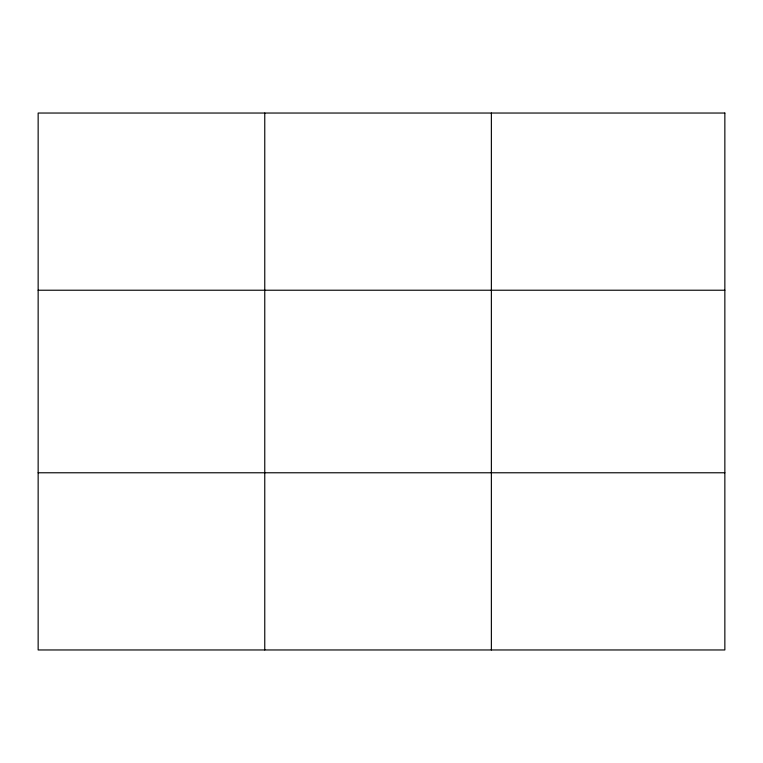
<?xml version="1.0" encoding="UTF-8"?>
<svg xmlns="http://www.w3.org/2000/svg" width="763" height="763" viewBox="0 0 763 763"><rect width="100%" height="100%" fill="white"/><g stroke="black" fill="none" stroke-linecap="round" stroke-linejoin="round"><path stroke-width="1.14" d="M264.761 649.962L264.761 113.038M491.372 649.962L491.372 113.038M38.15 290.226L724.85 290.226M38.15 472.774L724.85 472.774M724.85 113.038L38.15 113.038L38.15 649.962L724.85 649.962L724.85 113.038"/></g></svg>
